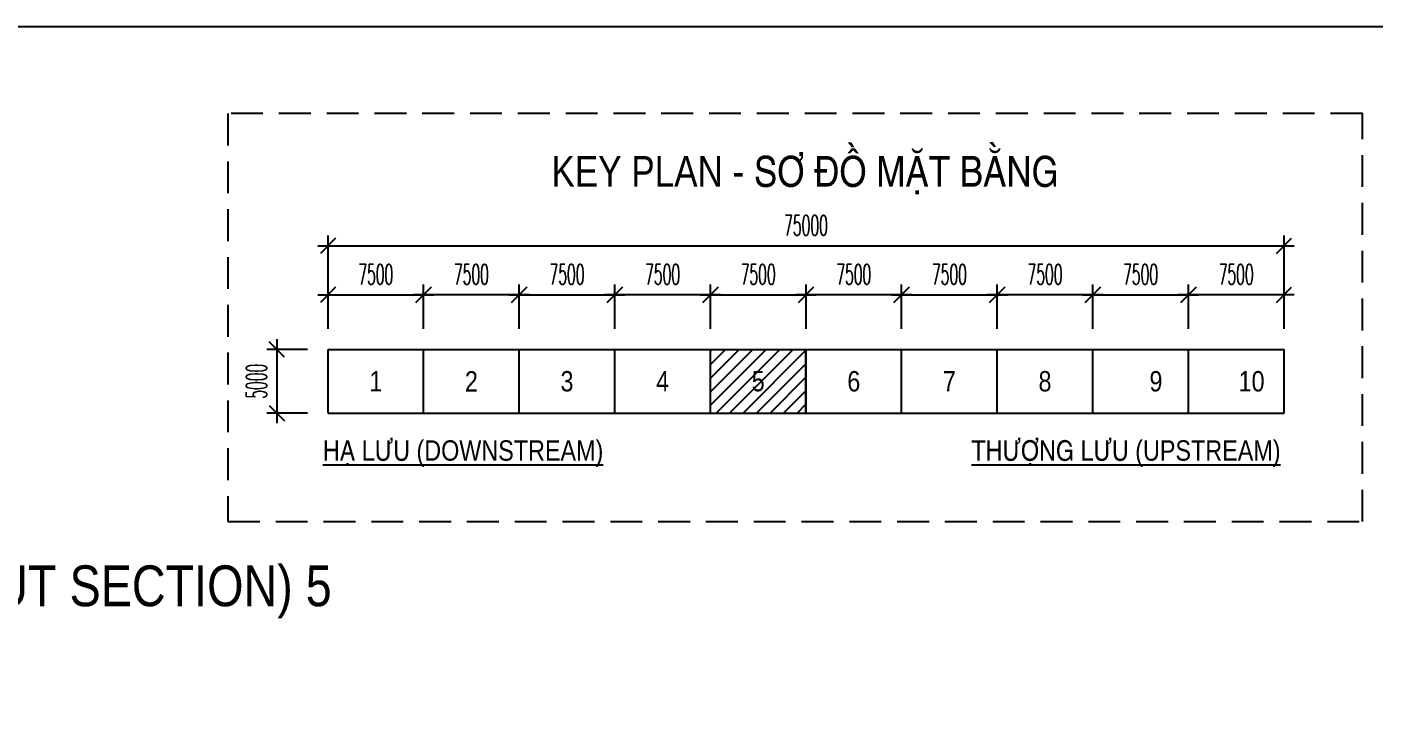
# Model space of a CAD drawing. Extents: x -687 to 941179, y -259 to 135874.
# Drawn here: x 849381 to 854665, y 117339 to 120046 of the extents above; entities that cross this region are included whole.
import ezdxf
from ezdxf.enums import TextEntityAlignment as Align

# ---------------------------------------------------------------- set-up
doc = ezdxf.new("R2010")
doc.units = 0
doc.header["$MEASUREMENT"] = 0
doc.header["$PDMODE"] = 3
doc.linetypes.add('HIDDEN', pattern=[0.375, 0.25, -0.125])
doc.layers.get('0').update_dxf_attribs({"color": 6, "linetype": 'CONTINUOUS'})
doc.layers.get('DEFPOINTS').update_dxf_attribs({"linetype": 'CONTINUOUS'})
for name, color, linetype in [('Hatch', 8, 'CONTINUOUS'), ('Hidden', 4, 'HIDDEN'), ('Khung', 1, 'CONTINUOUS'), ('Kich thuoc', 2, 'CONTINUOUS'), ('Text', 4, 'CONTINUOUS')]:
    doc.layers.add(name, color=color, linetype=linetype)
doc.styles.add('Hung', font='Vharialn.ttf')
doc.styles.add('Kichthuoc', font='romans.shx', dxfattribs={"width": 0.5})
doc.styles.add('Ten', font='Vharialn.ttf')
doc.dimstyles.new('Dim 400', dxfattribs={"dimscale": 400, "dimtxt": 0.2, "dimasz": 0.15, "dimexe": 0.1, "dimexo": 0.2, "dimgap": 0.1, "dimtad": 1, "dimdec": 0, "dimlfac": -1, "dimzin": 0, "dimdsep": 46, "dimtxsty": 'Kichthuoc', "dimblk": 'OBLIQUE', "dimcen": 0.1, "dimdle": 0.1, "dimclrd": 2, "dimclre": 2, "dimclrt": 4, "dimadec": 0, "dimazin": 0, "dimtfac": 1, "dimtdec": 0, "dimtix": 1, "dimtmove": 2, "dimatfit": 3, "dimfxl": 1, "dimtolj": 1, "dimtzin": 0, "dimarcsym": 0})

# ---------------------------------------------------------------- blocks, each defined once
blk = doc.blocks.new('_Oblique')
at = {"color": 0, "linetype": 'ByBlock', "lineweight": -2}
blk.add_line((-0.5, -0.5), (0.5, 0.5), dxfattribs=at)
blk = doc.blocks.new('*D157')
at = {"layer": 'DEFPOINTS', "color": 0}
for p in [(850936.7, 118995.3), (850561.7, 118781.1), (850936.7, 118781.1)]:
    blk.add_point(p, dxfattribs=at)
at = {"layer": 'Kich thuoc', "color": 2, "lineweight": -2}
for p, q in [((850561.7, 118861.1), (850561.7, 119035.3)), ((850936.7, 118861.1), (850936.7, 119035.3)), ((850521.7, 118995.3), (850976.7, 118995.3))]:
    blk.add_line(p, q, dxfattribs=at)
at = {"layer": 'Kich thuoc', "color": 2, "lineweight": -2, "xscale": 60, "yscale": 60, "zscale": 60, "rotation": 180}
blk.add_blockref('_Oblique', (850561.7, 118995.3), dxfattribs=at)
at = {"layer": 'Kich thuoc', "color": 2, "lineweight": -2, "xscale": 60, "yscale": 60, "zscale": 60}
blk.add_blockref('_Oblique', (850936.7, 118995.3), dxfattribs=at)
at = {"layer": 'Kich thuoc', "color": 4, "insert": (850749.2, 119075.3), "char_height": 80, "attachment_point": 5, "style": 'Kichthuoc'}
blk.add_mtext('\\A1;7500', dxfattribs=at)
blk = doc.blocks.new('*D158')
at = {"layer": 'DEFPOINTS', "color": 0}
for p in [(854311.7, 119187.4), (850561.7, 118781.1), (854311.7, 118781.1)]:
    blk.add_point(p, dxfattribs=at)
at = {"layer": 'Kich thuoc', "color": 2, "lineweight": -2}
for p, q in [((850561.7, 118861.1), (850561.7, 119227.4)), ((854311.7, 118861.1), (854311.7, 119227.4)), ((850521.7, 119187.4), (854351.7, 119187.4))]:
    blk.add_line(p, q, dxfattribs=at)
at = {"layer": 'Kich thuoc', "color": 2, "lineweight": -2, "xscale": 60, "yscale": 60, "zscale": 60, "rotation": 180}
blk.add_blockref('_Oblique', (850561.7, 119187.4), dxfattribs=at)
at = {"layer": 'Kich thuoc', "color": 2, "lineweight": -2, "xscale": 60, "yscale": 60, "zscale": 60}
blk.add_blockref('_Oblique', (854311.7, 119187.4), dxfattribs=at)
at = {"layer": 'Kich thuoc', "color": 4, "insert": (852436.7, 119267.4), "char_height": 80, "attachment_point": 5, "style": 'Kichthuoc'}
blk.add_mtext('\\A1;75000', dxfattribs=at)
blk = doc.blocks.new('*D159')
at = {"layer": 'DEFPOINTS', "color": 0}
for p in [(850936.7, 118995.3), (850936.7, 118781.1), (851311.7, 118781.1)]:
    blk.add_point(p, dxfattribs=at)
at = {"layer": 'Kich thuoc', "color": 2, "lineweight": -2}
for p, q in [((850936.7, 118861.1), (850936.7, 119035.3)), ((851311.7, 118861.1), (851311.7, 119035.3)), ((851351.7, 118995.3), (850896.7, 118995.3))]:
    blk.add_line(p, q, dxfattribs=at)
at = {"layer": 'Kich thuoc', "color": 2, "lineweight": -2, "xscale": 60, "yscale": 60, "zscale": 60, "rotation": 180}
blk.add_blockref('_Oblique', (850936.7, 118995.3), dxfattribs=at)
at = {"layer": 'Kich thuoc', "color": 2, "lineweight": -2, "xscale": 60, "yscale": 60, "zscale": 60}
blk.add_blockref('_Oblique', (851311.7, 118995.3), dxfattribs=at)
at = {"layer": 'Kich thuoc', "color": 4, "insert": (851124.2, 119075.3), "char_height": 80, "attachment_point": 5, "style": 'Kichthuoc'}
blk.add_mtext('\\A1;7500', dxfattribs=at)
blk = doc.blocks.new('*D160')
at = {"layer": 'DEFPOINTS', "color": 0}
for p in [(851686.7, 118995.3), (851686.7, 118781.1), (852061.7, 118781.1)]:
    blk.add_point(p, dxfattribs=at)
at = {"layer": 'Kich thuoc', "color": 2, "lineweight": -2}
for p, q in [((851686.7, 118861.1), (851686.7, 119035.3)), ((852061.7, 118861.1), (852061.7, 119035.3)), ((852101.7, 118995.3), (851646.7, 118995.3))]:
    blk.add_line(p, q, dxfattribs=at)
at = {"layer": 'Kich thuoc', "color": 2, "lineweight": -2, "xscale": 60, "yscale": 60, "zscale": 60, "rotation": 180}
blk.add_blockref('_Oblique', (851686.7, 118995.3), dxfattribs=at)
at = {"layer": 'Kich thuoc', "color": 2, "lineweight": -2, "xscale": 60, "yscale": 60, "zscale": 60}
blk.add_blockref('_Oblique', (852061.7, 118995.3), dxfattribs=at)
at = {"layer": 'Kich thuoc', "color": 4, "insert": (851874.2, 119075.3), "char_height": 80, "attachment_point": 5, "style": 'Kichthuoc'}
blk.add_mtext('\\A1;7500', dxfattribs=at)
blk = doc.blocks.new('*D161')
at = {"layer": 'DEFPOINTS', "color": 0}
for p in [(851686.7, 118995.3), (851311.7, 118781.1), (851686.7, 118781.1)]:
    blk.add_point(p, dxfattribs=at)
at = {"layer": 'Kich thuoc', "color": 2, "lineweight": -2}
for p, q in [((851311.7, 118861.1), (851311.7, 119035.3)), ((851686.7, 118861.1), (851686.7, 119035.3)), ((851271.7, 118995.3), (851726.7, 118995.3))]:
    blk.add_line(p, q, dxfattribs=at)
at = {"layer": 'Kich thuoc', "color": 2, "lineweight": -2, "xscale": 60, "yscale": 60, "zscale": 60, "rotation": 180}
blk.add_blockref('_Oblique', (851311.7, 118995.3), dxfattribs=at)
at = {"layer": 'Kich thuoc', "color": 2, "lineweight": -2, "xscale": 60, "yscale": 60, "zscale": 60}
blk.add_blockref('_Oblique', (851686.7, 118995.3), dxfattribs=at)
at = {"layer": 'Kich thuoc', "color": 4, "insert": (851499.2, 119075.3), "char_height": 80, "attachment_point": 5, "style": 'Kichthuoc'}
blk.add_mtext('\\A1;7500', dxfattribs=at)
blk = doc.blocks.new('*D162')
at = {"layer": 'DEFPOINTS', "color": 0}
for p in [(853186.7, 118995.3), (853186.7, 118781.1), (853561.7, 118781.1)]:
    blk.add_point(p, dxfattribs=at)
at = {"layer": 'Kich thuoc', "color": 2, "lineweight": -2}
for p, q in [((853186.7, 118861.1), (853186.7, 119035.3)), ((853561.7, 118861.1), (853561.7, 119035.3)), ((853601.7, 118995.3), (853146.7, 118995.3))]:
    blk.add_line(p, q, dxfattribs=at)
at = {"layer": 'Kich thuoc', "color": 2, "lineweight": -2, "xscale": 60, "yscale": 60, "zscale": 60, "rotation": 180}
blk.add_blockref('_Oblique', (853186.7, 118995.3), dxfattribs=at)
at = {"layer": 'Kich thuoc', "color": 2, "lineweight": -2, "xscale": 60, "yscale": 60, "zscale": 60}
blk.add_blockref('_Oblique', (853561.7, 118995.3), dxfattribs=at)
at = {"layer": 'Kich thuoc', "color": 4, "insert": (853374.2, 119075.3), "char_height": 80, "attachment_point": 5, "style": 'Kichthuoc'}
blk.add_mtext('\\A1;7500', dxfattribs=at)
blk = doc.blocks.new('*D163')
at = {"layer": 'DEFPOINTS', "color": 0}
for p in [(853186.7, 118995.3), (852811.7, 118781.1), (853186.7, 118781.1)]:
    blk.add_point(p, dxfattribs=at)
at = {"layer": 'Kich thuoc', "color": 2, "lineweight": -2}
for p, q in [((852811.7, 118861.1), (852811.7, 119035.3)), ((853186.7, 118861.1), (853186.7, 119035.3)), ((852771.7, 118995.3), (853226.7, 118995.3))]:
    blk.add_line(p, q, dxfattribs=at)
at = {"layer": 'Kich thuoc', "color": 2, "lineweight": -2, "xscale": 60, "yscale": 60, "zscale": 60, "rotation": 180}
blk.add_blockref('_Oblique', (852811.7, 118995.3), dxfattribs=at)
at = {"layer": 'Kich thuoc', "color": 2, "lineweight": -2, "xscale": 60, "yscale": 60, "zscale": 60}
blk.add_blockref('_Oblique', (853186.7, 118995.3), dxfattribs=at)
at = {"layer": 'Kich thuoc', "color": 4, "insert": (852999.2, 119075.3), "char_height": 80, "attachment_point": 5, "style": 'Kichthuoc'}
blk.add_mtext('\\A1;7500', dxfattribs=at)
blk = doc.blocks.new('*D164')
at = {"layer": 'DEFPOINTS', "color": 0}
for p in [(852436.7, 118995.3), (852061.7, 118781.1), (852436.7, 118781.1)]:
    blk.add_point(p, dxfattribs=at)
at = {"layer": 'Kich thuoc', "color": 2, "lineweight": -2}
for p, q in [((852061.7, 118861.1), (852061.7, 119035.3)), ((852436.7, 118861.1), (852436.7, 119035.3)), ((852021.7, 118995.3), (852476.7, 118995.3))]:
    blk.add_line(p, q, dxfattribs=at)
at = {"layer": 'Kich thuoc', "color": 2, "lineweight": -2, "xscale": 60, "yscale": 60, "zscale": 60, "rotation": 180}
blk.add_blockref('_Oblique', (852061.7, 118995.3), dxfattribs=at)
at = {"layer": 'Kich thuoc', "color": 2, "lineweight": -2, "xscale": 60, "yscale": 60, "zscale": 60}
blk.add_blockref('_Oblique', (852436.7, 118995.3), dxfattribs=at)
at = {"layer": 'Kich thuoc', "color": 4, "insert": (852249.2, 119075.3), "char_height": 80, "attachment_point": 5, "style": 'Kichthuoc'}
blk.add_mtext('\\A1;7500', dxfattribs=at)
blk = doc.blocks.new('*D165')
at = {"layer": 'DEFPOINTS', "color": 0}
for p in [(852436.7, 118995.3), (852436.7, 118781.1), (852811.7, 118781.1)]:
    blk.add_point(p, dxfattribs=at)
at = {"layer": 'Kich thuoc', "color": 2, "lineweight": -2}
for p, q in [((852436.7, 118861.1), (852436.7, 119035.3)), ((852811.7, 118861.1), (852811.7, 119035.3)), ((852851.7, 118995.3), (852396.7, 118995.3))]:
    blk.add_line(p, q, dxfattribs=at)
at = {"layer": 'Kich thuoc', "color": 2, "lineweight": -2, "xscale": 60, "yscale": 60, "zscale": 60, "rotation": 180}
blk.add_blockref('_Oblique', (852436.7, 118995.3), dxfattribs=at)
at = {"layer": 'Kich thuoc', "color": 2, "lineweight": -2, "xscale": 60, "yscale": 60, "zscale": 60}
blk.add_blockref('_Oblique', (852811.7, 118995.3), dxfattribs=at)
at = {"layer": 'Kich thuoc', "color": 4, "insert": (852624.2, 119075.3), "char_height": 80, "attachment_point": 5, "style": 'Kichthuoc'}
blk.add_mtext('\\A1;7500', dxfattribs=at)
blk = doc.blocks.new('*D166')
at = {"layer": 'DEFPOINTS', "color": 0}
for p in [(853936.7, 118995.3), (853561.7, 118781.1), (853936.7, 118781.1)]:
    blk.add_point(p, dxfattribs=at)
at = {"layer": 'Kich thuoc', "color": 2, "lineweight": -2}
for p, q in [((853561.7, 118861.1), (853561.7, 119035.3)), ((853936.7, 118861.1), (853936.7, 119035.3)), ((853521.7, 118995.3), (853976.7, 118995.3))]:
    blk.add_line(p, q, dxfattribs=at)
at = {"layer": 'Kich thuoc', "color": 2, "lineweight": -2, "xscale": 60, "yscale": 60, "zscale": 60, "rotation": 180}
blk.add_blockref('_Oblique', (853561.7, 118995.3), dxfattribs=at)
at = {"layer": 'Kich thuoc', "color": 2, "lineweight": -2, "xscale": 60, "yscale": 60, "zscale": 60}
blk.add_blockref('_Oblique', (853936.7, 118995.3), dxfattribs=at)
at = {"layer": 'Kich thuoc', "color": 4, "insert": (853749.2, 119075.3), "char_height": 80, "attachment_point": 5, "style": 'Kichthuoc'}
blk.add_mtext('\\A1;7500', dxfattribs=at)
blk = doc.blocks.new('*D167')
at = {"layer": 'DEFPOINTS', "color": 0}
for p in [(853936.7, 118995.3), (853936.7, 118781.1), (854311.7, 118781.1)]:
    blk.add_point(p, dxfattribs=at)
at = {"layer": 'Kich thuoc', "color": 2, "lineweight": -2}
for p, q in [((853936.7, 118861.1), (853936.7, 119035.3)), ((854311.7, 118861.1), (854311.7, 119035.3)), ((854351.7, 118995.3), (853896.7, 118995.3))]:
    blk.add_line(p, q, dxfattribs=at)
at = {"layer": 'Kich thuoc', "color": 2, "lineweight": -2, "xscale": 60, "yscale": 60, "zscale": 60, "rotation": 180}
blk.add_blockref('_Oblique', (853936.7, 118995.3), dxfattribs=at)
at = {"layer": 'Kich thuoc', "color": 2, "lineweight": -2, "xscale": 60, "yscale": 60, "zscale": 60}
blk.add_blockref('_Oblique', (854311.7, 118995.3), dxfattribs=at)
at = {"layer": 'Kich thuoc', "color": 4, "insert": (854124.2, 119075.3), "char_height": 80, "attachment_point": 5, "style": 'Kichthuoc'}
blk.add_mtext('\\A1;7500', dxfattribs=at)
blk = doc.blocks.new('*D214')
at = {"layer": 'DEFPOINTS', "color": 0}
for p in [(850561.7, 118781.1), (850361.2, 118531.1), (850561.7, 118531.1)]:
    blk.add_point(p, dxfattribs=at)
at = {"layer": 'Kich thuoc', "color": 2, "lineweight": -2}
for p, q in [((850361.2, 118821.1), (850361.2, 118491.1)), ((850481.7, 118781.1), (850321.2, 118781.1)), ((850481.7, 118531.1), (850321.2, 118531.1))]:
    blk.add_line(p, q, dxfattribs=at)
at = {"layer": 'Kich thuoc', "color": 2, "lineweight": -2, "xscale": 60, "yscale": 60, "zscale": 60}
for p, rotation in [((850361.2, 118781.1), 90), ((850361.2, 118531.1), 270)]:
    blk.add_blockref('_Oblique', p, dxfattribs=dict(at, rotation=rotation))
at = {"layer": 'Kich thuoc', "color": 4, "insert": (850281.2, 118656.1), "char_height": 80, "attachment_point": 5, "rotation": 90, "style": 'Kichthuoc'}
blk.add_mtext('\\A1;5000', dxfattribs=at)

msp = doc.modelspace()

# ---------------------------------------------------------------- hatches: boundary and pattern name
at = {"layer": 'Hatch'}
h = msp.add_hatch(dxfattribs=at)
h.set_pattern_fill('ANSI31', color=256, scale=300, style=0)
h.paths.add_polyline_path([(852436.6, 118781.1), (852061.7, 118781.1), (852061.7, 118531.1), (852436.6, 118531.1)])
h.paths.add_polyline_path([(852203.6, 118595.9), (852294.7, 118595.9), (852294.7, 118716.3), (852203.6, 118716.3)], flags=24)

# ---------------------------------------------------------------- linework, layer by layer
at = {"layer": 'DEFPOINTS'}
msp.add_lwpolyline([(840379.2, 108165.8), (857179.2, 108165.8), (857179.2, 120045.8), (840379.2, 120045.8)], close=True, dxfattribs=at)
at = {"layer": 'Hidden', "linetype": 'HIDDEN', "ltscale": 500}
msp.add_lwpolyline([(854619.2, 119705.8), (850169.2, 119705.8), (850169.2, 118105.8), (854619.2, 118105.8)], close=True, dxfattribs=at)
at = {"layer": 'Khung'}
for p, q in [((850561.7, 118531.1), (850561.7, 118781.1)), ((850561.7, 118781.1), (854311.7, 118781.1)), ((850936.6, 118531.1), (850936.6, 118781.1)), ((850936.6, 118531.1), (850936.6, 118781.1)), ((850936.7, 118531.1), (850936.7, 118781.1)), ((850936.7, 118531.1), (850936.7, 118781.1)), ((851311.6, 118531.1), (851311.6, 118781.1)), ((851311.6, 118531.1), (851311.6, 118781.1)), ((851311.7, 118531.1), (851311.7, 118781.1)), ((851311.7, 118531.1), (851311.7, 118781.1)), ((851686.6, 118531.1), (851686.6, 118781.1)), ((851686.6, 118531.1), (851686.6, 118781.1)), ((851686.7, 118531.1), (851686.7, 118781.1)), ((851686.7, 118531.1), (851686.7, 118781.1)), ((852061.6, 118531.1), (852061.6, 118781.1)), ((852061.6, 118531.1), (852061.6, 118781.1)), ((852061.7, 118531.1), (852061.7, 118781.1)), ((852061.7, 118531.1), (852061.7, 118781.1)), ((852436.6, 118531.1), (852436.6, 118781.1)), ((852436.6, 118531.1), (852436.6, 118781.1)), ((852436.7, 118531.1), (852436.7, 118781.1)), ((852436.7, 118531.1), (852436.7, 118781.1)), ((852811.6, 118531.1), (852811.6, 118781.1)), ((852811.6, 118531.1), (852811.6, 118781.1)), ((852811.7, 118531.1), (852811.7, 118781.1)), ((852811.7, 118531.1), (852811.7, 118781.1)), ((853186.6, 118531.1), (853186.6, 118781.1)), ((853186.6, 118531.1), (853186.6, 118781.1)), ((853186.7, 118531.1), (853186.7, 118781.1)), ((853186.7, 118531.1), (853186.7, 118781.1)), ((853561.6, 118531.1), (853561.6, 118781.1)), ((853561.6, 118531.1), (853561.6, 118781.1)), ((853561.7, 118531.1), (853561.7, 118781.1)), ((853561.7, 118531.1), (853561.7, 118781.1)), ((853936.6, 118531.1), (853936.6, 118781.1)), ((853936.6, 118531.1), (853936.6, 118781.1)), ((853936.7, 118531.1), (853936.7, 118781.1)), ((853936.7, 118531.1), (853936.7, 118781.1)), ((854311.7, 118531.1), (854311.7, 118781.1)), ((850561.7, 118531.1), (854311.7, 118531.1))]:
    msp.add_line(p, q, dxfattribs=at)

# ---------------------------------------------------------------- texts
at = {"layer": 'Text'}
for s, height, style, p in [('key plan - s¬ ®å mÆt b»ng', 120, 'Ten', (852433.2, 119419.5)), ('%%Uh¹ l\xadu (downstream)', 80, 'Ten', (851091.7, 118344.5)), ('%%Uth\xadîng l\xadu (upstream)', 80, 'Ten', (853691.9, 118344.5)), ('MÆt b»ng cäc ph©n ®o¹n (Pile layout section) 5', 160, 'Hung', (848115.2, 117773.8))]:
    msp.add_text(s, height=height, dxfattribs=dict(at, style=style)).set_placement(p, align=Align.CENTER)
at = {"layer": 'Text', "style": 'Ten'}
for s, p in [('1', (850749.2, 118656.1)), ('2', (851124.2, 118656.1)), ('3', (851499.2, 118656.1)), ('4', (851874.2, 118656.1)), ('5', (852249.2, 118656.1)), ('6', (852624.2, 118656.1)), ('7', (852999.2, 118656.1)), ('8', (853374.2, 118656.1)), ('9', (853809.5, 118656.1)), ('10', (854184.5, 118656.1))]:
    msp.add_text(s, height=80, dxfattribs=at).set_placement(p, align=Align.MIDDLE)

# ---------------------------------------------------------------- dimensions: what is measured, and where the dimension line sits
at = {"layer": 'Kich thuoc'}
for base, p1, p2, text, picture, middle in [((854311.7, 119187.4), (850561.7, 118781.1), (854311.7, 118781.1), '75000', '*D158', (852436.7, 119267.4)), ((850936.7, 118995.3), (850561.7, 118781.1), (850936.7, 118781.1), '7500', '*D157', (850749.2, 119075.3)), ((851686.7, 118995.3), (851311.7, 118781.1), (851686.7, 118781.1), '7500', '*D161', (851499.2, 119075.3)), ((852436.7, 118995.3), (852061.7, 118781.1), (852436.7, 118781.1), '7500', '*D164', (852249.2, 119075.3)), ((853186.7, 118995.3), (852811.7, 118781.1), (853186.7, 118781.1), '7500', '*D163', (852999.2, 119075.3)), ((853936.7, 118995.3), (853561.7, 118781.1), (853936.7, 118781.1), '7500', '*D166', (853749.2, 119075.3))]:
    dim = msp.add_linear_dim(base=base, p1=p1, p2=p2, text=text, dimstyle='Dim 400', dxfattribs=at)
    dim.commit()
    dim.dimension.update_dxf_attribs({"geometry": picture, "text_midpoint": middle})
for base, p1, p2, angle, text, picture, middle in [((850936.7, 118995.3), (851311.7, 118781.1), (850936.7, 118781.1), 180, '7500', '*D159', (851124.2, 119075.3)), ((851686.7, 118995.3), (852061.7, 118781.1), (851686.7, 118781.1), 180, '7500', '*D160', (851874.2, 119075.3)), ((852436.7, 118995.3), (852811.7, 118781.1), (852436.7, 118781.1), 180, '7500', '*D165', (852624.2, 119075.3)), ((853186.7, 118995.3), (853561.7, 118781.1), (853186.7, 118781.1), 180, '7500', '*D162', (853374.2, 119075.3)), ((853936.7, 118995.3), (854311.7, 118781.1), (853936.7, 118781.1), 180, '7500', '*D167', (854124.2, 119075.3)), ((850361.2, 118531.1), (850561.7, 118781.1), (850561.7, 118531.1), 90, '5000', '*D214', (850281.2, 118656.1))]:
    dim = msp.add_linear_dim(base=base, p1=p1, p2=p2, angle=angle, text=text, dimstyle='Dim 400', dxfattribs=at)
    dim.commit()
    dim.dimension.update_dxf_attribs({"geometry": picture, "text_midpoint": middle})

doc.saveas('drawing.dxf')
